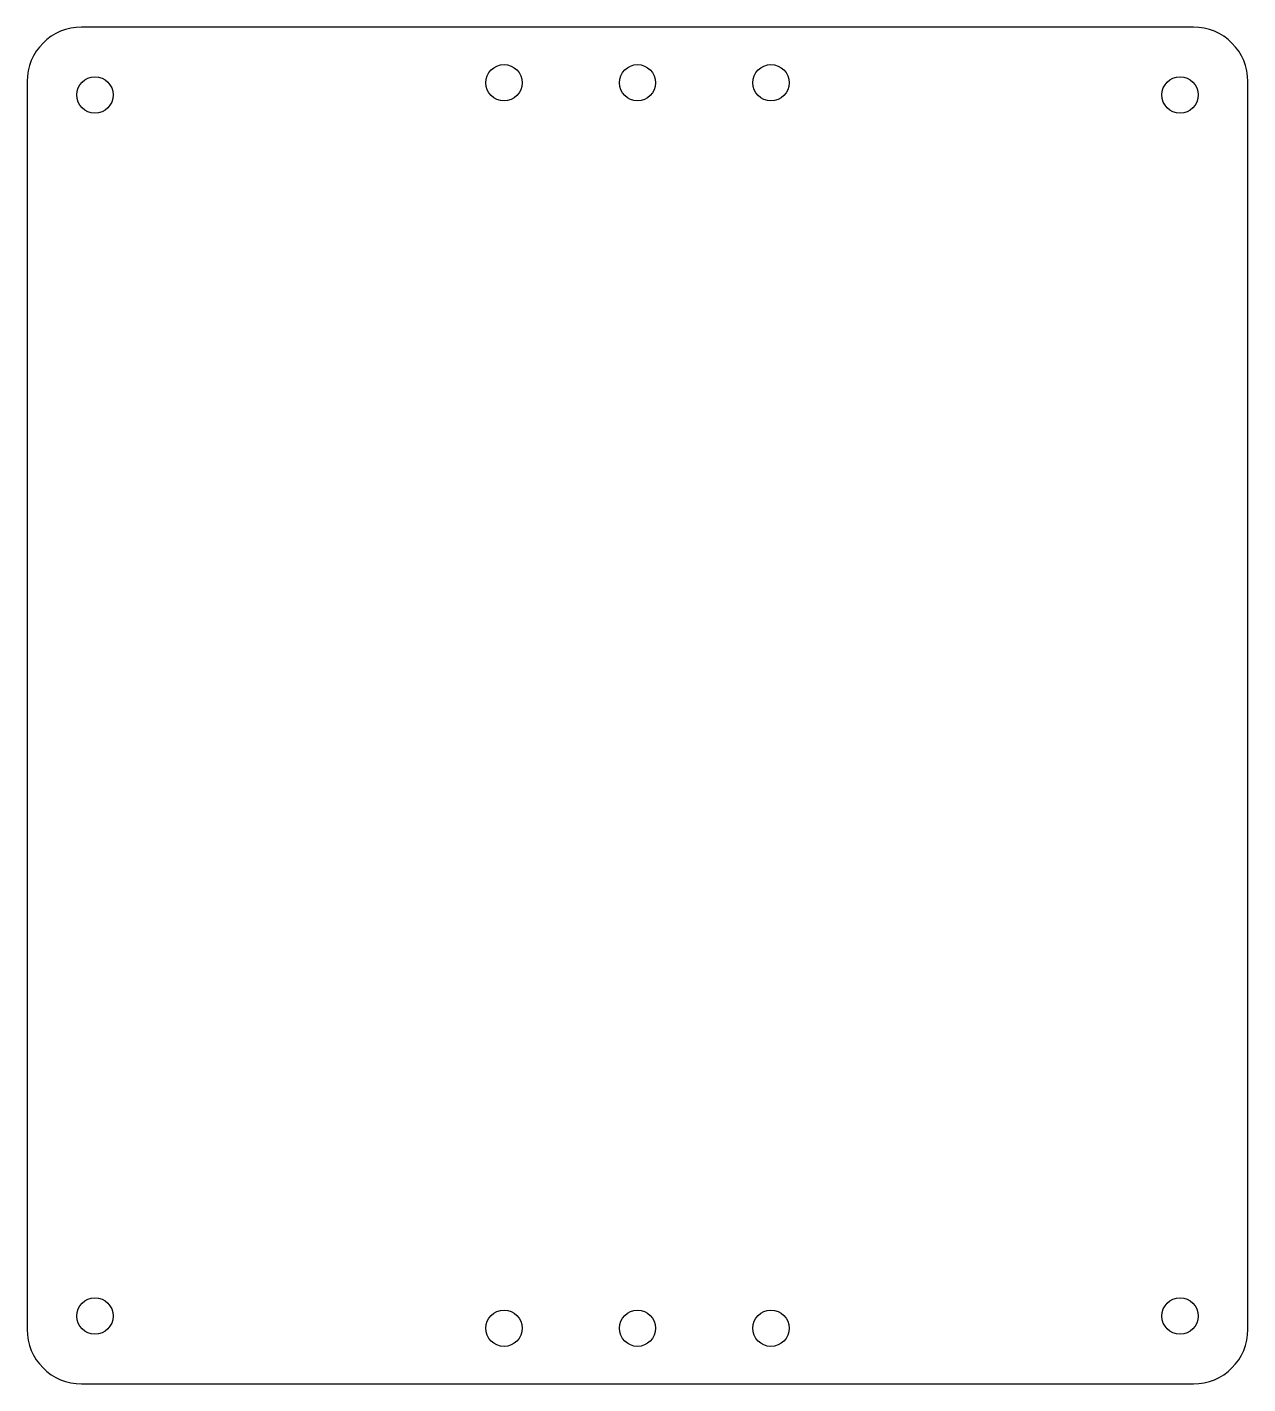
# Model space of a CAD drawing. Header units: inches. Extents: x -2.25 to 2.25, y -2.5 to 2.5.
import ezdxf

# ---------------------------------------------------------------- set-up
doc = ezdxf.new("R2010")
doc.units = ezdxf.units.IN
doc.layers.get('0').update_dxf_attribs({"linetype": 'CONTINUOUS'})

msp = doc.modelspace()

# ---------------------------------------------------------------- linework, layer by layer
msp.add_lwpolyline([(2.25, 2.3, 0.414214), (2.05, 2.5), (-2.05, 2.5, 0.414214), (-2.25, 2.3), (-2.25, -2.3, 0.414214), (-2.05, -2.5), (2.05, -2.5, 0.414214), (2.25, -2.3)], format="xyb", close=True)
for centre in [(-0.4921, 2.295), (0, 2.295), (0.4921, 2.295), (-2, 2.25), (2, 2.25), (-2, -2.25), (2, -2.25), (-0.492, -2.295), (0, -2.295), (0.492, -2.295)]:
    msp.add_circle(centre, 0.0669)

doc.saveas('drawing.dxf')
